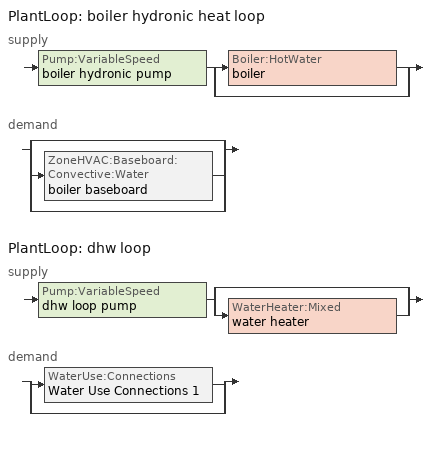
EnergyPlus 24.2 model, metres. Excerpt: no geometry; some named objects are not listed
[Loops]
PlantLoop 'boiler hydronic heat loop'
 supply: Pump:VariableSpeed 'boiler hydronic pump' > split
  | Boiler:HotWater 'boiler'
  | bypass
 demand: split
  | bypass
  | ZoneHVAC:Baseboard:Convective:Water 'boiler baseboard'
  | bypass
PlantLoop 'dhw loop'
 supply: Pump:VariableSpeed 'dhw loop pump' > split
  | bypass
  | WaterHeater:Mixed 'water heater'
 demand: split
  | WaterUse:Connections 'Water Use Connections 1'
  | bypass
[ZoneControl:Thermostat]
conditioned space Thermostat: Zone or ZoneList=conditioned space; Control Type Schedule=conditioned space Thermostat Schedule; Control 1=conditioned space temperature setpoint; Temperature Difference Between Cutout And Setpoint {deltaC}=0
[ThermostatSetpoint:DualSetpoint]
conditioned space temperature setpoint: Heating Setpoint Temperature Schedule=heating setpoint; Cooling Setpoint Temperature Schedule=cooling setpoint
[ZoneHVAC:Baseboard:Convective:Water]
boiler baseboard: Availability Schedule=Always On Discrete; Heating Design Capacity Method=HeatingDesignCapacity; Heating Design Capacity {W}=9982.29; Heating Design Capacity Per Floor Area {W/m2}=0; Fraction of Autosized Heating Design Capacity=0.8; U-Factor Times Area Value {W/K}=718.725; Maximum Water Flow Rate {m3/s}=0.000430017; Convergence Tolerance=0.001
[AirLoopHVAC:UnitarySystem]
unit heater unitary system: Control Type=Load; Controlling Zone or Thermostat Location=conditioned space; Dehumidification Control Type=None; Availability Schedule=Always On Discrete; Supply Fan=unit heater supply fan; Fan Placement=BlowThrough; Supply Air Fan Operating Mode Schedule=unit heater auto fan schedule; Heating Coil=unit heater htg coil; DX Heating Coil Sizing Ratio=1; Use DOAS DX Cooling Coil=No; Minimum Supply Air Temperature {C}=2; Latent Load Control=SensibleOnlyLoadControl; Cooling Supply Air Flow Rate Method=None; Heating Supply Air Flow Rate Method=SupplyAirFlowRate; Heating Supply Air Flow Rate {m3/s}=0.00141584; No Load Supply Air Flow Rate Method=SupplyAirFlowRate; No Load Supply Air Flow Rate {m3/s}=0; No Load Supply Air Flow Rate Control Set To Low Speed=Yes; Maximum Supply Air Temperature {C}=48.8889; Maximum Outdoor Dry-Bulb Temperature for Supplemental Heater Operation {C}=21; Ancillary On-Cycle Electric Power {W}=0; Ancillary Off-Cycle Electric Power {W}=0
[Fan:SystemModel]
unit heater supply fan: Availability Schedule=Always On Discrete; Design Maximum Air Flow Rate {m3/s}=0.00141584; Speed Control Method=Discrete; Electric Power Minimum Flow Rate Fraction=0.2; Design Pressure Rise {Pa}=500; Motor Efficiency=1; Motor In Air Stream Fraction=1; Design Electric Power Consumption {W}=Autosize; Design Power Sizing Method=PowerPerFlow; Electric Power Per Unit Flow Rate {W/(m3/s)}=28251.7; Electric Power Per Unit Flow Rate Per Unit Pressure {W/((m3/s)-Pa)}=1.66667; Fan Total Efficiency=0.7; Motor Loss Radiative Fraction=0; Number of Speeds=1; Speed Flow Fraction 1=1; Speed Electric Power Fraction 1=1
[Coil:Heating:Fuel]
unit heater htg coil: Availability Schedule=Always On Discrete; Fuel Type=OtherFuel1; Burner Efficiency=0.65; Nominal Capacity {W}=0.293071; On Cycle Parasitic Electric Load {W}=0; Off Cycle Parasitic Fuel Load {W}=0
[Zone equipment]
conditioned space: boiler baseboard, unit heater unitary system
[PlantLoop] Fluid Type=Water; Maximum Loop Temperature {C}=100; Minimum Loop Temperature {C}=0; Minimum Loop Flow Rate {m3/s}=0; Load Distribution Scheme=Optimal; Plant Loop Demand Calculation Scheme=SingleSetpoint; Common Pipe Simulation=None
Name | Plant Equipment Operation Scheme | Maximum Loop Flow Rate {m3/s} | Plant Loop Volume {m3}
boiler hydronic heat loop | boiler hydronic heat loop Operation Schemes | Autosize | Autocalculate
dhw loop | dhw loop Operation Schemes | 0.01 | 0.003
[Sizing:Plant] Loop Type=Heating; Sizing Option=NonCoincident; Zone Timesteps in Averaging Window=1; Coincident Sizing Factor Mode=None
Name | Design Loop Exit Temperature {C} | Loop Design Temperature Difference {deltaC}
boiler hydronic heat loop | 82.2222 | 11.1111
dhw loop | 56 | 5.55556
[Pump:VariableSpeed] Motor Efficiency=0.85; Fraction of Motor Inefficiencies to Fluid Stream=0; Coefficient 1 of the Part Load Performance Curve=0; Coefficient 2 of the Part Load Performance Curve=1; Coefficient 3 of the Part Load Performance Curve=0; Coefficient 4 of the Part Load Performance Curve=0; Design Minimum Flow Rate {m3/s}=0; Pump Control Type=Intermittent; Skin Loss Radiative Fraction=0.5; Design Power Sizing Method=PowerPerFlowPerPressure; Design Electric Power per Unit Flow Rate {W/(m3/s)}=348701.1; Design Shaft Power per Unit Flow Rate per Unit Head {W/((m3/s)-Pa)}=1.28205; Design Minimum Flow Rate Fraction=0
Name | Design Maximum Flow Rate {m3/s} | Design Pump Head {Pa} | Design Power Consumption {W}
boiler hydronic pump | 3.75e-05 | 20000 | 1
dhw loop pump | 0.01 | 1 | 0
[Boiler:HotWater]
boiler: Fuel Type=Electricity; Nominal Capacity {W}=9982.29; Nominal Thermal Efficiency=1; Efficiency Curve Temperature Evaluation Variable=LeavingBoiler; Normalized Boiler Efficiency Curve=NonCondensingBoilerEff; Design Water Flow Rate {m3/s}=Autosize; Minimum Part Load Ratio=0; Maximum Part Load Ratio=1; Optimum Part Load Ratio=1; Water Outlet Upper Temperature Limit {C}=99.9; Boiler Flow Mode=LeavingSetpointModulated; On Cycle Parasitic Electric Load {W}=0; Sizing Factor=1; Off Cycle Parasitic Fuel Load {W}=0
[SetpointManager:Scheduled] Control Variable=Temperature
Name | Schedule
boiler hydronic heat loop setpoint manager | boiler hydronic heat supply setpoint
Setpoint Manager Scheduled 1 | dhw temp
[PlantEquipmentOperationSchemes] Control Scheme Object Type 1=PlantEquipmentOperation:HeatingLoad; Control Scheme Schedule Name 1=Always On Discrete
Name | Control Scheme Name 1
boiler hydronic heat loop Operation Schemes | boiler hydronic heat loop Heating Operation Scheme
dhw loop Operation Schemes | dhw loop Heating Operation Scheme
[PlantEquipmentOperation:HeatingLoad] Load Range Lower Limit 1 {W}=0; Load Range Upper Limit 1 {W}=1000000000
Name | Range Equipment List Name 1
boiler hydronic heat loop Heating Operation Scheme | boiler hydronic heat loop Heating Equipment List
dhw loop Heating Operation Scheme | dhw loop Heating Equipment List
[PlantEquipmentList]
boiler hydronic heat loop Heating Equipment List: Boiler:HotWater, boiler
dhw loop Heating Equipment List: WaterHeater:Mixed, water heater
[WaterHeater:Mixed]
water heater: Tank Volume {m3}=0.286518; Setpoint Temperature Schedule=water heater setpoint; Deadband Temperature Difference {deltaC}=2; Maximum Temperature Limit {C}=99; Heater Control Type=Cycle; Heater Maximum Capacity {W}=5500.06; Heater Minimum Capacity {W}=0; Heater Ignition Minimum Flow Rate {m3/s}=0; Heater Ignition Delay {s}=0; Heater Fuel Type=Electricity; Heater Thermal Efficiency=1; Off Cycle Parasitic Fuel Consumption Rate {W}=0; Off Cycle Parasitic Fuel Type=Electricity; Off Cycle Parasitic Heat Fraction to Tank=0; On Cycle Parasitic Fuel Consumption Rate {W}=0; On Cycle Parasitic Fuel Type=Electricity; On Cycle Parasitic Heat Fraction to Tank=0; Ambient Temperature Indicator=Zone; Ambient Temperature Zone=conditioned space; Off Cycle Loss Coefficient to Ambient Temperature {W/K}=1.16351; Off Cycle Loss Fraction to Zone=1; On Cycle Loss Coefficient to Ambient Temperature {W/K}=1.16351; On Cycle Loss Fraction to Zone=1; Use Side Effectiveness=1; Source Side Effectiveness=1; Use Side Design Flow Rate {m3/s}=Autosize; Source Side Design Flow Rate {m3/s}=Autosize; Indirect Water Heating Recovery Time {hr}=1.5; Source Side Flow Control Mode=IndirectHeatPrimarySetpoint
[WaterHeater:Sizing]
water heater: Design Mode=PeakDraw; Time Storage Can Meet Peak Draw {hr}=0.538503; Time for Tank Recovery {hr}=0; Nominal Tank Volume for Autosizing Plant Connections {m3}=1
[WaterUse:Connections]
Water Use Connections 1: Drain Water Heat Exchanger Type=None; Drain Water Heat Exchanger Destination=Plant; Water Use Equipment Name 1=dhw fixtures; Water Use Equipment Name 2=dhw distribution waste; Water Use Equipment Name 3=clothes washer; Water Use Equipment Name 4=dishwasher
[WaterUse:Equipment]
Name | Peak Flow Rate {m3/s} | Flow Rate Fraction Schedule | Target Temperature Schedule
dhw fixtures | 4.50969e-06 | dhw fixtures schedule | mixed water temperature schedule
dhw distribution waste | 1.36715e-06 | dhw fixtures schedule | mixed water temperature schedule
clothes washer | 9.69919e-07 | clothes washer schedule
dishwasher | 2.90872e-07 | dishwasher schedule
[EnergyManagementSystem:GlobalVariable]
infil_program_Qfan
infil_program_Qinf
natural_vent_program_Qnv
natural_vent_program_Qwhf
[EnergyManagementSystem:InternalVariable]
boiler_hydronic_pump_rated_mfr: Internal Data Index Key=boiler hydronic pump; Internal Data Type=Pump Maximum Mass Flow Rate
[EnergyManagementSystem:Sensor]
Name | Output:Variable or Output:Meter Index Key | Output:Variable or Output:Meter
airflow_gain | infil flow | Infiltration Sensible Heat Gain Energy
airflow_gain_1 | natural vent flow | Infiltration Sensible Heat Gain Energy
airflow_gain_2 | whole house fan flow | Infiltration Sensible Heat Gain Energy
airflow_loss | infil flow | Infiltration Sensible Heat Loss Energy
airflow_loss_1 | natural vent flow | Infiltration Sensible Heat Loss Energy
airflow_loss_2 | whole house fan flow | Infiltration Sensible Heat Loss Energy
boiler_baseboard_s | boiler baseboard | Baseboard Total Heating Energy
boiler_hydronic_pump_mfr_s | boiler hydronic pump | Pump Mass Flow Rate
boiler_hydronic_pump_s | boiler hydronic pump | Pump Electricity Energy
boiler_plr_s | boiler | Boiler Part Load Ratio
clg_load_cond |  | Cooling:EnergyTransfer:Zone:CONDITIONED SPACE
clg_sp_s; clg_sp_s_1 | cooling setpoint | Schedule Value
clothes_dryer_exhaust_0_sch_s | clothes dryer exhaust 0 schedule | Schedule Value
conditioned_space_clg_unmet_s | conditioned space | Zone Cooling Setpoint Not Met Time
conditioned_space_htg_unmet_s | conditioned space | Zone Heating Setpoint Not Met Time
cool_season | cooling season schedule | Schedule Value
dhw_loss | water heater | Water Heater Heat Loss Energy
dhw_rtf | water heater | Water Heater Runtime Fraction
fridge_tin_s; tin_s; tin_s_1 | conditioned space | Zone Mean Air Temperature
htg_load_cond |  | Heating:EnergyTransfer:Zone:CONDITIONED SPACE
htg_sp_s; htg_sp_s_1 | heating setpoint | Schedule Value
ig_ee_conv | clothes dryer | Electric Equipment Convective Heating Energy
ig_ee_conv_1 | clothes washer | Electric Equipment Convective Heating Energy
ig_ee_conv_2 | cooking range | Electric Equipment Convective Heating Energy
ig_ee_conv_3 | dishwasher | Electric Equipment Convective Heating Energy
ig_ee_conv_4 | fridge | Electric Equipment Convective Heating Energy
ig_ee_conv_5 | misc plug loads | Electric Equipment Convective Heating Energy
ig_ee_conv_6 | whole house fan | Electric Equipment Convective Heating Energy
ig_ee_rad | clothes dryer | Electric Equipment Radiant Heating Energy
ig_ee_rad_1 | clothes washer | Electric Equipment Radiant Heating Energy
ig_ee_rad_2 | cooking range | Electric Equipment Radiant Heating Energy
ig_ee_rad_3 | dishwasher | Electric Equipment Radiant Heating Energy
ig_ee_rad_4 | fridge | Electric Equipment Radiant Heating Energy
ig_ee_rad_5 | misc plug loads | Electric Equipment Radiant Heating Energy
ig_ee_rad_6 | whole house fan | Electric Equipment Radiant Heating Energy
ig_lgt_conv | interior lighting | Lights Convective Heating Energy
ig_lgt_rad | interior lighting | Lights Radiant Heating Energy
ig_lgt_vis | interior lighting | Lights Visible Radiation Heating Energy
ig_oe_conv | clothes dryer 1 | Other Equipment Convective Heating Energy
ig_oe_conv_1 | cooking range 1 | Other Equipment Convective Heating Energy
ig_oe_conv_2 | general water use latent | Other Equipment Convective Heating Energy
ig_oe_conv_3 | general water use sensible | Other Equipment Convective Heating Energy
ig_oe_conv_4 | water heater energy adjustment1 | Other Equipment Convective Heating Energy
ig_oe_rad | clothes dryer 1 | Other Equipment Radiant Heating Energy
ig_oe_rad_1 | cooking range 1 | Other Equipment Radiant Heating Energy
ig_oe_rad_2 | general water use latent | Other Equipment Radiant Heating Energy
ig_oe_rad_3 | general water use sensible | Other Equipment Radiant Heating Energy
ig_oe_rad_4 | water heater energy adjustment1 | Other Equipment Radiant Heating Energy
ig_ppl_conv | occupants | People Convective Heating Energy
ig_ppl_rad | occupants | People Radiant Heating Energy
im_conv | furniture mass conditioned space 1 | Surface Inside Face Convection Heat Gain Energy
im_conv_1 | partition wall mass | Surface Inside Face Convection Heat Gain Energy
im_ig | furniture mass conditioned space 1 | Surface Inside Face Internal Gains Radiation Heat Gain Energy
im_ig_1 | partition wall mass | Surface Inside Face Internal Gains Radiation Heat Gain Energy
im_lgt | furniture mass conditioned space 1 | Surface Inside Face Lights Radiation Heat Gain Energy
im_lgt_1 | partition wall mass | Surface Inside Face Lights Radiation Heat Gain Energy
im_sol | furniture mass conditioned space 1 | Surface Inside Face Solar Radiation Heat Gain Energy
im_sol_1 | partition wall mass | Surface Inside Face Solar Radiation Heat Gain Energy
im_surf | furniture mass conditioned space 1 | Surface Inside Face Net Surface Thermal Radiation Heat Gain Energy
im_surf_1 | partition wall mass | Surface Inside Face Net Surface Thermal Radiation Heat Gain Energy
mech_vent_bath_fan_0_sch_s | mech vent bath fan 0 schedule | Schedule Value
mech_vent_bath_fan_1_sch_s | mech vent bath fan 1 schedule | Schedule Value
mech_vent_range_fan_0_sch_s | mech vent range fan 0 schedule | Schedule Value
mv_conv | mech vent bath fan 0 | Electric Equipment Convective Heating Energy
mv_conv_1 | mech vent bath fan 1 | Electric Equipment Convective Heating Energy
mv_conv_2 | mech vent house fan | Electric Equipment Convective Heating Energy
mv_conv_3 | mech vent house fan cfis | Electric Equipment Convective Heating Energy
mv_conv_4 | mech vent range fan 0 | Electric Equipment Convective Heating Energy
mv_conv_5 | mech vent house fan latent load | Other Equipment Convective Heating Energy
mv_conv_6 | mech vent house fan sensible load | Other Equipment Convective Heating Energy
mv_rad | mech vent bath fan 0 | Electric Equipment Radiant Heating Energy
mv_rad_1 | mech vent bath fan 1 | Electric Equipment Radiant Heating Energy
mv_rad_2 | mech vent house fan | Electric Equipment Radiant Heating Energy
mv_rad_3 | mech vent house fan cfis | Electric Equipment Radiant Heating Energy
mv_rad_4 | mech vent range fan 0 | Electric Equipment Radiant Heating Energy
mv_rad_5 | mech vent house fan latent load | Other Equipment Radiant Heating Energy
mv_rad_6 | mech vent house fan sensible load | Other Equipment Radiant Heating Energy
natural_vent_s | natural vent schedule | Schedule Value
out_pb_s |  | Site Outdoor Air Barometric Pressure
out_wt_s |  | Site Outdoor Air Humidity Ratio
site_vw_s |  | Site Wind Speed
ss_back_out | Window1 | Surface Window Shortwave from Zone Back Out Window Heat Transfer Rate
ss_back_out_1 | Window10 | Surface Window Shortwave from Zone Back Out Window Heat Transfer Rate
ss_back_out_10 | Window19 | Surface Window Shortwave from Zone Back Out Window Heat Transfer Rate
ss_back_out_11 | Window2 | Surface Window Shortwave from Zone Back Out Window Heat Transfer Rate
ss_back_out_12 | Window21 | Surface Window Shortwave from Zone Back Out Window Heat Transfer Rate
ss_back_out_13 | Window23 | Surface Window Shortwave from Zone Back Out Window Heat Transfer Rate
ss_back_out_14 | Window24 | Surface Window Shortwave from Zone Back Out Window Heat Transfer Rate
ss_back_out_15 | Window25 | Surface Window Shortwave from Zone Back Out Window Heat Transfer Rate
ss_back_out_16 | Window26 | Surface Window Shortwave from Zone Back Out Window Heat Transfer Rate
ss_back_out_17 | Window27 | Surface Window Shortwave from Zone Back Out Window Heat Transfer Rate
ss_back_out_18 | Window28 | Surface Window Shortwave from Zone Back Out Window Heat Transfer Rate
ss_back_out_19 | Window3 | Surface Window Shortwave from Zone Back Out Window Heat Transfer Rate
ss_back_out_2 | Window11 | Surface Window Shortwave from Zone Back Out Window Heat Transfer Rate
ss_back_out_20 | Window31 | Surface Window Shortwave from Zone Back Out Window Heat Transfer Rate
ss_back_out_21 | Window32 | Surface Window Shortwave from Zone Back Out Window Heat Transfer Rate
ss_back_out_22 | Window33 | Surface Window Shortwave from Zone Back Out Window Heat Transfer Rate
ss_back_out_23 | Window34 | Surface Window Shortwave from Zone Back Out Window Heat Transfer Rate
ss_back_out_24 | Window35 | Surface Window Shortwave from Zone Back Out Window Heat Transfer Rate
ss_back_out_25 | Window36 | Surface Window Shortwave from Zone Back Out Window Heat Transfer Rate
ss_back_out_26 | Window37 | Surface Window Shortwave from Zone Back Out Window Heat Transfer Rate
ss_back_out_27 | Window38 | Surface Window Shortwave from Zone Back Out Window Heat Transfer Rate
ss_back_out_28 | Window39 | Surface Window Shortwave from Zone Back Out Window Heat Transfer Rate
ss_back_out_29 | Window4 | Surface Window Shortwave from Zone Back Out Window Heat Transfer Rate
ss_back_out_3 | Window12 | Surface Window Shortwave from Zone Back Out Window Heat Transfer Rate
ss_back_out_30 | Window40 | Surface Window Shortwave from Zone Back Out Window Heat Transfer Rate
ss_back_out_31 | Window41 | Surface Window Shortwave from Zone Back Out Window Heat Transfer Rate
ss_back_out_32 | Window42 | Surface Window Shortwave from Zone Back Out Window Heat Transfer Rate
ss_back_out_33 | Window44 | Surface Window Shortwave from Zone Back Out Window Heat Transfer Rate
ss_back_out_34 | Window45 | Surface Window Shortwave from Zone Back Out Window Heat Transfer Rate
ss_back_out_35 | Window6 | Surface Window Shortwave from Zone Back Out Window Heat Transfer Rate
ss_back_out_36 | Window7 | Surface Window Shortwave from Zone Back Out Window Heat Transfer Rate
ss_back_out_37 | Window9 | Surface Window Shortwave from Zone Back Out Window Heat Transfer Rate
ss_back_out_4 | Window13 | Surface Window Shortwave from Zone Back Out Window Heat Transfer Rate
ss_back_out_5 | Window14 | Surface Window Shortwave from Zone Back Out Window Heat Transfer Rate
ss_back_out_6 | Window15 | Surface Window Shortwave from Zone Back Out Window Heat Transfer Rate
ss_back_out_7 | Window16 | Surface Window Shortwave from Zone Back Out Window Heat Transfer Rate
ss_back_out_8 | Window17 | Surface Window Shortwave from Zone Back Out Window Heat Transfer Rate
ss_back_out_9 | Window18 | Surface Window Shortwave from Zone Back Out Window Heat Transfer Rate
ss_conv | Door1 | Surface Inside Face Convection Heat Gain Energy
ss_conv_1 | Door2 | Surface Inside Face Convection Heat Gain Energy
ss_conv_10 | Window16 | Surface Inside Face Convection Heat Gain Energy
ss_conv_11 | Window17 | Surface Inside Face Convection Heat Gain Energy
ss_conv_12 | Window18 | Surface Inside Face Convection Heat Gain Energy
ss_conv_13 | Window19 | Surface Inside Face Convection Heat Gain Energy
ss_conv_14 | Window2 | Surface Inside Face Convection Heat Gain Energy
ss_conv_15 | Window21 | Surface Inside Face Convection Heat Gain Energy
ss_conv_16 | Window23 | Surface Inside Face Convection Heat Gain Energy
ss_conv_17 | Window24 | Surface Inside Face Convection Heat Gain Energy
ss_conv_18 | Window25 | Surface Inside Face Convection Heat Gain Energy
ss_conv_19 | Window26 | Surface Inside Face Convection Heat Gain Energy
ss_conv_2 | Door5 | Surface Inside Face Convection Heat Gain Energy
ss_conv_20 | Window27 | Surface Inside Face Convection Heat Gain Energy
ss_conv_21 | Window28 | Surface Inside Face Convection Heat Gain Energy
ss_conv_22 | Window3 | Surface Inside Face Convection Heat Gain Energy
ss_conv_23 | Window31 | Surface Inside Face Convection Heat Gain Energy
ss_conv_24 | Window32 | Surface Inside Face Convection Heat Gain Energy
ss_conv_25 | Window33 | Surface Inside Face Convection Heat Gain Energy
ss_conv_26 | Window34 | Surface Inside Face Convection Heat Gain Energy
ss_conv_27 | Window35 | Surface Inside Face Convection Heat Gain Energy
ss_conv_28 | Window36 | Surface Inside Face Convection Heat Gain Energy
ss_conv_29 | Window37 | Surface Inside Face Convection Heat Gain Energy
ss_conv_3 | Window1 | Surface Inside Face Convection Heat Gain Energy
ss_conv_30 | Window38 | Surface Inside Face Convection Heat Gain Energy
ss_conv_31 | Window39 | Surface Inside Face Convection Heat Gain Energy
ss_conv_32 | Window4 | Surface Inside Face Convection Heat Gain Energy
ss_conv_33 | Window40 | Surface Inside Face Convection Heat Gain Energy
ss_conv_34 | Window41 | Surface Inside Face Convection Heat Gain Energy
ss_conv_35 | Window42 | Surface Inside Face Convection Heat Gain Energy
ss_conv_36 | Window44 | Surface Inside Face Convection Heat Gain Energy
ss_conv_37 | Window45 | Surface Inside Face Convection Heat Gain Energy
ss_conv_38 | Window6 | Surface Inside Face Convection Heat Gain Energy
ss_conv_39 | Window7 | Surface Inside Face Convection Heat Gain Energy
ss_conv_4 | Window10 | Surface Inside Face Convection Heat Gain Energy
ss_conv_40 | Window9 | Surface Inside Face Convection Heat Gain Energy
ss_conv_5 | Window11 | Surface Inside Face Convection Heat Gain Energy
ss_conv_6 | Window12 | Surface Inside Face Convection Heat Gain Energy
ss_conv_7 | Window13 | Surface Inside Face Convection Heat Gain Energy
ss_conv_8 | Window14 | Surface Inside Face Convection Heat Gain Energy
ss_conv_9 | Window15 | Surface Inside Face Convection Heat Gain Energy
ss_ig | Door1 | Surface Inside Face Internal Gains Radiation Heat Gain Energy
ss_ig_1 | Door2 | Surface Inside Face Internal Gains Radiation Heat Gain Energy
ss_ig_10 | Window16 | Surface Inside Face Internal Gains Radiation Heat Gain Energy
ss_ig_11 | Window17 | Surface Inside Face Internal Gains Radiation Heat Gain Energy
ss_ig_12 | Window18 | Surface Inside Face Internal Gains Radiation Heat Gain Energy
ss_ig_13 | Window19 | Surface Inside Face Internal Gains Radiation Heat Gain Energy
ss_ig_14 | Window2 | Surface Inside Face Internal Gains Radiation Heat Gain Energy
ss_ig_15 | Window21 | Surface Inside Face Internal Gains Radiation Heat Gain Energy
ss_ig_16 | Window23 | Surface Inside Face Internal Gains Radiation Heat Gain Energy
ss_ig_17 | Window24 | Surface Inside Face Internal Gains Radiation Heat Gain Energy
ss_ig_18 | Window25 | Surface Inside Face Internal Gains Radiation Heat Gain Energy
ss_ig_19 | Window26 | Surface Inside Face Internal Gains Radiation Heat Gain Energy
ss_ig_2 | Door5 | Surface Inside Face Internal Gains Radiation Heat Gain Energy
ss_ig_20 | Window27 | Surface Inside Face Internal Gains Radiation Heat Gain Energy
ss_ig_21 | Window28 | Surface Inside Face Internal Gains Radiation Heat Gain Energy
ss_ig_22 | Window3 | Surface Inside Face Internal Gains Radiation Heat Gain Energy
ss_ig_23 | Window31 | Surface Inside Face Internal Gains Radiation Heat Gain Energy
ss_ig_24 | Window32 | Surface Inside Face Internal Gains Radiation Heat Gain Energy
ss_ig_25 | Window33 | Surface Inside Face Internal Gains Radiation Heat Gain Energy
ss_ig_26 | Window34 | Surface Inside Face Internal Gains Radiation Heat Gain Energy
ss_ig_27 | Window35 | Surface Inside Face Internal Gains Radiation Heat Gain Energy
ss_ig_28 | Window36 | Surface Inside Face Internal Gains Radiation Heat Gain Energy
ss_ig_29 | Window37 | Surface Inside Face Internal Gains Radiation Heat Gain Energy
ss_ig_3 | Window1 | Surface Inside Face Internal Gains Radiation Heat Gain Energy
ss_ig_30 | Window38 | Surface Inside Face Internal Gains Radiation Heat Gain Energy
ss_ig_31 | Window39 | Surface Inside Face Internal Gains Radiation Heat Gain Energy
ss_ig_32 | Window4 | Surface Inside Face Internal Gains Radiation Heat Gain Energy
ss_ig_33 | Window40 | Surface Inside Face Internal Gains Radiation Heat Gain Energy
ss_ig_34 | Window41 | Surface Inside Face Internal Gains Radiation Heat Gain Energy
ss_ig_35 | Window42 | Surface Inside Face Internal Gains Radiation Heat Gain Energy
ss_ig_36 | Window44 | Surface Inside Face Internal Gains Radiation Heat Gain Energy
ss_ig_37 | Window45 | Surface Inside Face Internal Gains Radiation Heat Gain Energy
ss_ig_38 | Window6 | Surface Inside Face Internal Gains Radiation Heat Gain Energy
ss_ig_39 | Window7 | Surface Inside Face Internal Gains Radiation Heat Gain Energy
ss_ig_4 | Window10 | Surface Inside Face Internal Gains Radiation Heat Gain Energy
ss_ig_40 | Window9 | Surface Inside Face Internal Gains Radiation Heat Gain Energy
ss_ig_5 | Window11 | Surface Inside Face Internal Gains Radiation Heat Gain Energy
ss_ig_6 | Window12 | Surface Inside Face Internal Gains Radiation Heat Gain Energy
ss_ig_7 | Window13 | Surface Inside Face Internal Gains Radiation Heat Gain Energy
ss_ig_8 | Window14 | Surface Inside Face Internal Gains Radiation Heat Gain Energy
ss_ig_9 | Window15 | Surface Inside Face Internal Gains Radiation Heat Gain Energy
ss_lgt | Door1 | Surface Inside Face Lights Radiation Heat Gain Energy
ss_lgt_1 | Door2 | Surface Inside Face Lights Radiation Heat Gain Energy
ss_lgt_2 | Door5 | Surface Inside Face Lights Radiation Heat Gain Energy
ss_sol | Door1 | Surface Inside Face Solar Radiation Heat Gain Energy
ss_sol_1 | Door2 | Surface Inside Face Solar Radiation Heat Gain Energy
ss_sol_2 | Door5 | Surface Inside Face Solar Radiation Heat Gain Energy
ss_surf | Door1 | Surface Inside Face Net Surface Thermal Radiation Heat Gain Energy
ss_surf_1 | Door2 | Surface Inside Face Net Surface Thermal Radiation Heat Gain Energy
ss_surf_10 | Window16 | Surface Inside Face Net Surface Thermal Radiation Heat Gain Energy
ss_surf_11 | Window17 | Surface Inside Face Net Surface Thermal Radiation Heat Gain Energy
ss_surf_12 | Window18 | Surface Inside Face Net Surface Thermal Radiation Heat Gain Energy
ss_surf_13 | Window19 | Surface Inside Face Net Surface Thermal Radiation Heat Gain Energy
ss_surf_14 | Window2 | Surface Inside Face Net Surface Thermal Radiation Heat Gain Energy
ss_surf_15 | Window21 | Surface Inside Face Net Surface Thermal Radiation Heat Gain Energy
ss_surf_16 | Window23 | Surface Inside Face Net Surface Thermal Radiation Heat Gain Energy
ss_surf_17 | Window24 | Surface Inside Face Net Surface Thermal Radiation Heat Gain Energy
ss_surf_18 | Window25 | Surface Inside Face Net Surface Thermal Radiation Heat Gain Energy
ss_surf_19 | Window26 | Surface Inside Face Net Surface Thermal Radiation Heat Gain Energy
ss_surf_2 | Door5 | Surface Inside Face Net Surface Thermal Radiation Heat Gain Energy
ss_surf_20 | Window27 | Surface Inside Face Net Surface Thermal Radiation Heat Gain Energy
ss_surf_21 | Window28 | Surface Inside Face Net Surface Thermal Radiation Heat Gain Energy
ss_surf_22 | Window3 | Surface Inside Face Net Surface Thermal Radiation Heat Gain Energy
ss_surf_23 | Window31 | Surface Inside Face Net Surface Thermal Radiation Heat Gain Energy
ss_surf_24 | Window32 | Surface Inside Face Net Surface Thermal Radiation Heat Gain Energy
ss_surf_25 | Window33 | Surface Inside Face Net Surface Thermal Radiation Heat Gain Energy
ss_surf_26 | Window34 | Surface Inside Face Net Surface Thermal Radiation Heat Gain Energy
ss_surf_27 | Window35 | Surface Inside Face Net Surface Thermal Radiation Heat Gain Energy
ss_surf_28 | Window36 | Surface Inside Face Net Surface Thermal Radiation Heat Gain Energy
ss_surf_29 | Window37 | Surface Inside Face Net Surface Thermal Radiation Heat Gain Energy
ss_surf_3 | Window1 | Surface Inside Face Net Surface Thermal Radiation Heat Gain Energy
ss_surf_30 | Window38 | Surface Inside Face Net Surface Thermal Radiation Heat Gain Energy
ss_surf_31 | Window39 | Surface Inside Face Net Surface Thermal Radiation Heat Gain Energy
ss_surf_32 | Window4 | Surface Inside Face Net Surface Thermal Radiation Heat Gain Energy
ss_surf_33 | Window40 | Surface Inside Face Net Surface Thermal Radiation Heat Gain Energy
ss_surf_34 | Window41 | Surface Inside Face Net Surface Thermal Radiation Heat Gain Energy
ss_surf_35 | Window42 | Surface Inside Face Net Surface Thermal Radiation Heat Gain Energy
ss_surf_36 | Window44 | Surface Inside Face Net Surface Thermal Radiation Heat Gain Energy
ss_surf_37 | Window45 | Surface Inside Face Net Surface Thermal Radiation Heat Gain Energy
ss_surf_38 | Window6 | Surface Inside Face Net Surface Thermal Radiation Heat Gain Energy
ss_surf_39 | Window7 | Surface Inside Face Net Surface Thermal Radiation Heat Gain Energy
ss_surf_4 | Window10 | Surface Inside Face Net Surface Thermal Radiation Heat Gain Energy
ss_surf_40 | Window9 | Surface Inside Face Net Surface Thermal Radiation Heat Gain Energy
ss_surf_5 | Window11 | Surface Inside Face Net Surface Thermal Radiation Heat Gain Energy
ss_surf_6 | Window12 | Surface Inside Face Net Surface Thermal Radiation Heat Gain Energy
ss_surf_7 | Window13 | Surface Inside Face Net Surface Thermal Radiation Heat Gain Energy
ss_surf_8 | Window14 | Surface Inside Face Net Surface Thermal Radiation Heat Gain Energy
ss_surf_9 | Window15 | Surface Inside Face Net Surface Thermal Radiation Heat Gain Energy
ss_trans_in | Window1 | Surface Window Transmitted Solar Radiation Rate
ss_trans_in_1 | Window10 | Surface Window Transmitted Solar Radiation Rate
ss_trans_in_10 | Window19 | Surface Window Transmitted Solar Radiation Rate
ss_trans_in_11 | Window2 | Surface Window Transmitted Solar Radiation Rate
ss_trans_in_12 | Window21 | Surface Window Transmitted Solar Radiation Rate
ss_trans_in_13 | Window23 | Surface Window Transmitted Solar Radiation Rate
ss_trans_in_14 | Window24 | Surface Window Transmitted Solar Radiation Rate
ss_trans_in_15 | Window25 | Surface Window Transmitted Solar Radiation Rate
ss_trans_in_16 | Window26 | Surface Window Transmitted Solar Radiation Rate
ss_trans_in_17 | Window27 | Surface Window Transmitted Solar Radiation Rate
ss_trans_in_18 | Window28 | Surface Window Transmitted Solar Radiation Rate
ss_trans_in_19 | Window3 | Surface Window Transmitted Solar Radiation Rate
ss_trans_in_2 | Window11 | Surface Window Transmitted Solar Radiation Rate
ss_trans_in_20 | Window31 | Surface Window Transmitted Solar Radiation Rate
ss_trans_in_21 | Window32 | Surface Window Transmitted Solar Radiation Rate
ss_trans_in_22 | Window33 | Surface Window Transmitted Solar Radiation Rate
ss_trans_in_23 | Window34 | Surface Window Transmitted Solar Radiation Rate
ss_trans_in_24 | Window35 | Surface Window Transmitted Solar Radiation Rate
ss_trans_in_25 | Window36 | Surface Window Transmitted Solar Radiation Rate
ss_trans_in_26 | Window37 | Surface Window Transmitted Solar Radiation Rate
ss_trans_in_27 | Window38 | Surface Window Transmitted Solar Radiation Rate
ss_trans_in_28 | Window39 | Surface Window Transmitted Solar Radiation Rate
ss_trans_in_29 | Window4 | Surface Window Transmitted Solar Radiation Rate
ss_trans_in_3 | Window12 | Surface Window Transmitted Solar Radiation Rate
ss_trans_in_30 | Window40 | Surface Window Transmitted Solar Radiation Rate
ss_trans_in_31 | Window41 | Surface Window Transmitted Solar Radiation Rate
ss_trans_in_32 | Window42 | Surface Window Transmitted Solar Radiation Rate
ss_trans_in_33 | Window44 | Surface Window Transmitted Solar Radiation Rate
ss_trans_in_34 | Window45 | Surface Window Transmitted Solar Radiation Rate
ss_trans_in_35 | Window6 | Surface Window Transmitted Solar Radiation Rate
ss_trans_in_36 | Window7 | Surface Window Transmitted Solar Radiation Rate
ss_trans_in_37 | Window9 | Surface Window Transmitted Solar Radiation Rate
ss_trans_in_4 | Window13 | Surface Window Transmitted Solar Radiation Rate
ss_trans_in_5 | Window14 | Surface Window Transmitted Solar Radiation Rate
ss_trans_in_6 | Window15 | Surface Window Transmitted Solar Radiation Rate
ss_trans_in_7 | Window16 | Surface Window Transmitted Solar Radiation Rate
ss_trans_in_8 | Window17 | Surface Window Transmitted Solar Radiation Rate
ss_trans_in_9 | Window18 | Surface Window Transmitted Solar Radiation Rate
ss_trans_out | Window1 | Surface Inside Face Initial Transmitted Diffuse Transmitted Out Window Solar Radiation Rate
ss_trans_out_1 | Window10 | Surface Inside Face Initial Transmitted Diffuse Transmitted Out Window Solar Radiation Rate
ss_trans_out_10 | Window19 | Surface Inside Face Initial Transmitted Diffuse Transmitted Out Window Solar Radiation Rate
ss_trans_out_11 | Window2 | Surface Inside Face Initial Transmitted Diffuse Transmitted Out Window Solar Radiation Rate
ss_trans_out_12 | Window21 | Surface Inside Face Initial Transmitted Diffuse Transmitted Out Window Solar Radiation Rate
ss_trans_out_13 | Window23 | Surface Inside Face Initial Transmitted Diffuse Transmitted Out Window Solar Radiation Rate
ss_trans_out_14 | Window24 | Surface Inside Face Initial Transmitted Diffuse Transmitted Out Window Solar Radiation Rate
ss_trans_out_15 | Window25 | Surface Inside Face Initial Transmitted Diffuse Transmitted Out Window Solar Radiation Rate
ss_trans_out_16 | Window26 | Surface Inside Face Initial Transmitted Diffuse Transmitted Out Window Solar Radiation Rate
ss_trans_out_17 | Window27 | Surface Inside Face Initial Transmitted Diffuse Transmitted Out Window Solar Radiation Rate
ss_trans_out_18 | Window28 | Surface Inside Face Initial Transmitted Diffuse Transmitted Out Window Solar Radiation Rate
ss_trans_out_19 | Window3 | Surface Inside Face Initial Transmitted Diffuse Transmitted Out Window Solar Radiation Rate
ss_trans_out_2 | Window11 | Surface Inside Face Initial Transmitted Diffuse Transmitted Out Window Solar Radiation Rate
ss_trans_out_20 | Window31 | Surface Inside Face Initial Transmitted Diffuse Transmitted Out Window Solar Radiation Rate
ss_trans_out_21 | Window32 | Surface Inside Face Initial Transmitted Diffuse Transmitted Out Window Solar Radiation Rate
ss_trans_out_22 | Window33 | Surface Inside Face Initial Transmitted Diffuse Transmitted Out Window Solar Radiation Rate
ss_trans_out_23 | Window34 | Surface Inside Face Initial Transmitted Diffuse Transmitted Out Window Solar Radiation Rate
ss_trans_out_24 | Window35 | Surface Inside Face Initial Transmitted Diffuse Transmitted Out Window Solar Radiation Rate
ss_trans_out_25 | Window36 | Surface Inside Face Initial Transmitted Diffuse Transmitted Out Window Solar Radiation Rate
ss_trans_out_26 | Window37 | Surface Inside Face Initial Transmitted Diffuse Transmitted Out Window Solar Radiation Rate
ss_trans_out_27 | Window38 | Surface Inside Face Initial Transmitted Diffuse Transmitted Out Window Solar Radiation Rate
ss_trans_out_28 | Window39 | Surface Inside Face Initial Transmitted Diffuse Transmitted Out Window Solar Radiation Rate
ss_trans_out_29 | Window4 | Surface Inside Face Initial Transmitted Diffuse Transmitted Out Window Solar Radiation Rate
ss_trans_out_3 | Window12 | Surface Inside Face Initial Transmitted Diffuse Transmitted Out Window Solar Radiation Rate
ss_trans_out_30 | Window40 | Surface Inside Face Initial Transmitted Diffuse Transmitted Out Window Solar Radiation Rate
ss_trans_out_31 | Window41 | Surface Inside Face Initial Transmitted Diffuse Transmitted Out Window Solar Radiation Rate
ss_trans_out_32 | Window42 | Surface Inside Face Initial Transmitted Diffuse Transmitted Out Window Solar Radiation Rate
ss_trans_out_33 | Window44 | Surface Inside Face Initial Transmitted Diffuse Transmitted Out Window Solar Radiation Rate
ss_trans_out_34 | Window45 | Surface Inside Face Initial Transmitted Diffuse Transmitted Out Window Solar Radiation Rate
ss_trans_out_35 | Window6 | Surface Inside Face Initial Transmitted Diffuse Transmitted Out Window Solar Radiation Rate
ss_trans_out_36 | Window7 | Surface Inside Face Initial Transmitted Diffuse Transmitted Out Window Solar Radiation Rate
ss_trans_out_37 | Window9 | Surface Inside Face Initial Transmitted Diffuse Transmitted Out Window Solar Radiation Rate
ss_trans_out_4 | Window13 | Surface Inside Face Initial Transmitted Diffuse Transmitted Out Window Solar Radiation Rate
ss_trans_out_5 | Window14 | Surface Inside Face Initial Transmitted Diffuse Transmitted Out Window Solar Radiation Rate
ss_trans_out_6 | Window15 | Surface Inside Face Initial Transmitted Diffuse Transmitted Out Window Solar Radiation Rate
ss_trans_out_7 | Window16 | Surface Inside Face Initial Transmitted Diffuse Transmitted Out Window Solar Radiation Rate
ss_trans_out_8 | Window17 | Surface Inside Face Initial Transmitted Diffuse Transmitted Out Window Solar Radiation Rate
ss_trans_out_9 | Window18 | Surface Inside Face Initial Transmitted Diffuse Transmitted Out Window Solar Radiation Rate
s_conv | Floor1 | Surface Inside Face Convection Heat Gain Energy
s_conv_1 | Floor2 | Surface Inside Face Convection Heat Gain Energy
s_conv_10 | Roof1:0 | Surface Inside Face Convection Heat Gain Energy
s_conv_11 | Roof1:180 | Surface Inside Face Convection Heat Gain Energy
s_conv_12 | Roof1:270 | Surface Inside Face Convection Heat Gain Energy
s_conv_13 | Roof1:90 | Surface Inside Face Convection Heat Gain Energy
s_conv_14 | Roof2:0 | Surface Inside Face Convection Heat Gain Energy
s_conv_15 | Roof2:180 | Surface Inside Face Convection Heat Gain Energy
s_conv_16 | Roof2:270 | Surface Inside Face Convection Heat Gain Energy
s_conv_17 | Roof2:90 | Surface Inside Face Convection Heat Gain Energy
s_conv_18 | Slab1 | Surface Inside Face Convection Heat Gain Energy
s_conv_19 | Wall1:0 | Surface Inside Face Convection Heat Gain Energy
s_conv_2 | Floor3 | Surface Inside Face Convection Heat Gain Energy
s_conv_20 | Wall1:180 | Surface Inside Face Convection Heat Gain Energy
s_conv_21 | Wall1:270 | Surface Inside Face Convection Heat Gain Energy
s_conv_22 | Wall1:90 | Surface Inside Face Convection Heat Gain Energy
s_conv_23 | Wall2:0 | Surface Inside Face Convection Heat Gain Energy
s_conv_24 | Wall2:180 | Surface Inside Face Convection Heat Gain Energy
s_conv_25 | Wall2:270 | Surface Inside Face Convection Heat Gain Energy
s_conv_26 | Wall2:90 | Surface Inside Face Convection Heat Gain Energy
s_conv_27 | Wall3:0 | Surface Inside Face Convection Heat Gain Energy
s_conv_28 | Wall3:180 | Surface Inside Face Convection Heat Gain Energy
s_conv_29 | Wall3:270 | Surface Inside Face Convection Heat Gain Energy
s_conv_3 | FoundationWall1 | Surface Inside Face Convection Heat Gain Energy
s_conv_30 | Wall3:90 | Surface Inside Face Convection Heat Gain Energy
s_conv_31 | Wall4:0 | Surface Inside Face Convection Heat Gain Energy
s_conv_32 | Wall4:180 | Surface Inside Face Convection Heat Gain Energy
s_conv_33 | Wall4:270 | Surface Inside Face Convection Heat Gain Energy
s_conv_34 | Wall4:90 | Surface Inside Face Convection Heat Gain Energy
s_conv_35 | Wall5:0 | Surface Inside Face Convection Heat Gain Energy
s_conv_36 | Wall5:180 | Surface Inside Face Convection Heat Gain Energy
s_conv_37 | Wall5:270 | Surface Inside Face Convection Heat Gain Energy
s_conv_38 | Wall5:90 | Surface Inside Face Convection Heat Gain Energy
s_conv_4 | inferred conditioned ceiling | Surface Inside Face Convection Heat Gain Energy
s_conv_5 | inferred conditioned floor | Surface Inside Face Convection Heat Gain Energy
s_conv_6 | RimJoist1:0 | Surface Inside Face Convection Heat Gain Energy
s_conv_7 | RimJoist1:180 | Surface Inside Face Convection Heat Gain Energy
s_conv_8 | RimJoist1:270 | Surface Inside Face Convection Heat Gain Energy
s_conv_9 | RimJoist1:90 | Surface Inside Face Convection Heat Gain Energy
s_ig | Floor1 | Surface Inside Face Internal Gains Radiation Heat Gain Energy
s_ig_1 | Floor2 | Surface Inside Face Internal Gains Radiation Heat Gain Energy
s_ig_10 | Roof1:0 | Surface Inside Face Internal Gains Radiation Heat Gain Energy
s_ig_11 | Roof1:180 | Surface Inside Face Internal Gains Radiation Heat Gain Energy
s_ig_12 | Roof1:270 | Surface Inside Face Internal Gains Radiation Heat Gain Energy
s_ig_13 | Roof1:90 | Surface Inside Face Internal Gains Radiation Heat Gain Energy
s_ig_14 | Roof2:0 | Surface Inside Face Internal Gains Radiation Heat Gain Energy
s_ig_15 | Roof2:180 | Surface Inside Face Internal Gains Radiation Heat Gain Energy
s_ig_16 | Roof2:270 | Surface Inside Face Internal Gains Radiation Heat Gain Energy
s_ig_17 | Roof2:90 | Surface Inside Face Internal Gains Radiation Heat Gain Energy
s_ig_18 | Slab1 | Surface Inside Face Internal Gains Radiation Heat Gain Energy
s_ig_19 | Wall1:0 | Surface Inside Face Internal Gains Radiation Heat Gain Energy
s_ig_2 | Floor3 | Surface Inside Face Internal Gains Radiation Heat Gain Energy
s_ig_20 | Wall1:180 | Surface Inside Face Internal Gains Radiation Heat Gain Energy
s_ig_21 | Wall1:270 | Surface Inside Face Internal Gains Radiation Heat Gain Energy
s_ig_22 | Wall1:90 | Surface Inside Face Internal Gains Radiation Heat Gain Energy
s_ig_23 | Wall2:0 | Surface Inside Face Internal Gains Radiation Heat Gain Energy
s_ig_24 | Wall2:180 | Surface Inside Face Internal Gains Radiation Heat Gain Energy
s_ig_25 | Wall2:270 | Surface Inside Face Internal Gains Radiation Heat Gain Energy
s_ig_26 | Wall2:90 | Surface Inside Face Internal Gains Radiation Heat Gain Energy
s_ig_27 | Wall3:0 | Surface Inside Face Internal Gains Radiation Heat Gain Energy
s_ig_28 | Wall3:180 | Surface Inside Face Internal Gains Radiation Heat Gain Energy
s_ig_29 | Wall3:270 | Surface Inside Face Internal Gains Radiation Heat Gain Energy
s_ig_3 | FoundationWall1 | Surface Inside Face Internal Gains Radiation Heat Gain Energy
s_ig_30 | Wall3:90 | Surface Inside Face Internal Gains Radiation Heat Gain Energy
s_ig_31 | Wall4:0 | Surface Inside Face Internal Gains Radiation Heat Gain Energy
s_ig_32 | Wall4:180 | Surface Inside Face Internal Gains Radiation Heat Gain Energy
s_ig_33 | Wall4:270 | Surface Inside Face Internal Gains Radiation Heat Gain Energy
s_ig_34 | Wall4:90 | Surface Inside Face Internal Gains Radiation Heat Gain Energy
s_ig_35 | Wall5:0 | Surface Inside Face Internal Gains Radiation Heat Gain Energy
s_ig_36 | Wall5:180 | Surface Inside Face Internal Gains Radiation Heat Gain Energy
s_ig_37 | Wall5:270 | Surface Inside Face Internal Gains Radiation Heat Gain Energy
s_ig_38 | Wall5:90 | Surface Inside Face Internal Gains Radiation Heat Gain Energy
s_ig_4 | inferred conditioned ceiling | Surface Inside Face Internal Gains Radiation Heat Gain Energy
s_ig_5 | inferred conditioned floor | Surface Inside Face Internal Gains Radiation Heat Gain Energy
s_ig_6 | RimJoist1:0 | Surface Inside Face Internal Gains Radiation Heat Gain Energy
s_ig_7 | RimJoist1:180 | Surface Inside Face Internal Gains Radiation Heat Gain Energy
s_ig_8 | RimJoist1:270 | Surface Inside Face Internal Gains Radiation Heat Gain Energy
s_ig_9 | RimJoist1:90 | Surface Inside Face Internal Gains Radiation Heat Gain Energy
s_lgt | Floor1 | Surface Inside Face Lights Radiation Heat Gain Energy
s_lgt_1 | Floor2 | Surface Inside Face Lights Radiation Heat Gain Energy
s_lgt_10 | Roof1:0 | Surface Inside Face Lights Radiation Heat Gain Energy
s_lgt_11 | Roof1:180 | Surface Inside Face Lights Radiation Heat Gain Energy
s_lgt_12 | Roof1:270 | Surface Inside Face Lights Radiation Heat Gain Energy
s_lgt_13 | Roof1:90 | Surface Inside Face Lights Radiation Heat Gain Energy
s_lgt_14 | Roof2:0 | Surface Inside Face Lights Radiation Heat Gain Energy
s_lgt_15 | Roof2:180 | Surface Inside Face Lights Radiation Heat Gain Energy
s_lgt_16 | Roof2:270 | Surface Inside Face Lights Radiation Heat Gain Energy
s_lgt_17 | Roof2:90 | Surface Inside Face Lights Radiation Heat Gain Energy
s_lgt_18 | Slab1 | Surface Inside Face Lights Radiation Heat Gain Energy
s_lgt_19 | Wall1:0 | Surface Inside Face Lights Radiation Heat Gain Energy
s_lgt_2 | Floor3 | Surface Inside Face Lights Radiation Heat Gain Energy
s_lgt_20 | Wall1:180 | Surface Inside Face Lights Radiation Heat Gain Energy
s_lgt_21 | Wall1:270 | Surface Inside Face Lights Radiation Heat Gain Energy
s_lgt_22 | Wall1:90 | Surface Inside Face Lights Radiation Heat Gain Energy
s_lgt_23 | Wall2:0 | Surface Inside Face Lights Radiation Heat Gain Energy
s_lgt_24 | Wall2:180 | Surface Inside Face Lights Radiation Heat Gain Energy
s_lgt_25 | Wall2:270 | Surface Inside Face Lights Radiation Heat Gain Energy
s_lgt_26 | Wall2:90 | Surface Inside Face Lights Radiation Heat Gain Energy
s_lgt_27 | Wall3:0 | Surface Inside Face Lights Radiation Heat Gain Energy
s_lgt_28 | Wall3:180 | Surface Inside Face Lights Radiation Heat Gain Energy
s_lgt_29 | Wall3:270 | Surface Inside Face Lights Radiation Heat Gain Energy
s_lgt_3 | FoundationWall1 | Surface Inside Face Lights Radiation Heat Gain Energy
s_lgt_30 | Wall3:90 | Surface Inside Face Lights Radiation Heat Gain Energy
s_lgt_31 | Wall4:0 | Surface Inside Face Lights Radiation Heat Gain Energy
s_lgt_32 | Wall4:180 | Surface Inside Face Lights Radiation Heat Gain Energy
s_lgt_33 | Wall4:270 | Surface Inside Face Lights Radiation Heat Gain Energy
s_lgt_34 | Wall4:90 | Surface Inside Face Lights Radiation Heat Gain Energy
s_lgt_35 | Wall5:0 | Surface Inside Face Lights Radiation Heat Gain Energy
s_lgt_36 | Wall5:180 | Surface Inside Face Lights Radiation Heat Gain Energy
s_lgt_37 | Wall5:270 | Surface Inside Face Lights Radiation Heat Gain Energy
s_lgt_38 | Wall5:90 | Surface Inside Face Lights Radiation Heat Gain Energy
s_lgt_4 | inferred conditioned ceiling | Surface Inside Face Lights Radiation Heat Gain Energy
s_lgt_5 | inferred conditioned floor | Surface Inside Face Lights Radiation Heat Gain Energy
s_lgt_6 | RimJoist1:0 | Surface Inside Face Lights Radiation Heat Gain Energy
s_lgt_7 | RimJoist1:180 | Surface Inside Face Lights Radiation Heat Gain Energy
s_lgt_8 | RimJoist1:270 | Surface Inside Face Lights Radiation Heat Gain Energy
s_lgt_9 | RimJoist1:90 | Surface Inside Face Lights Radiation Heat Gain Energy
s_sol | Floor1 | Surface Inside Face Solar Radiation Heat Gain Energy
s_sol_1 | Floor2 | Surface Inside Face Solar Radiation Heat Gain Energy
s_sol_10 | Roof1:0 | Surface Inside Face Solar Radiation Heat Gain Energy
s_sol_11 | Roof1:180 | Surface Inside Face Solar Radiation Heat Gain Energy
s_sol_12 | Roof1:270 | Surface Inside Face Solar Radiation Heat Gain Energy
s_sol_13 | Roof1:90 | Surface Inside Face Solar Radiation Heat Gain Energy
s_sol_14 | Roof2:0 | Surface Inside Face Solar Radiation Heat Gain Energy
s_sol_15 | Roof2:180 | Surface Inside Face Solar Radiation Heat Gain Energy
s_sol_16 | Roof2:270 | Surface Inside Face Solar Radiation Heat Gain Energy
s_sol_17 | Roof2:90 | Surface Inside Face Solar Radiation Heat Gain Energy
s_sol_18 | Slab1 | Surface Inside Face Solar Radiation Heat Gain Energy
s_sol_19 | Wall1:0 | Surface Inside Face Solar Radiation Heat Gain Energy
s_sol_2 | Floor3 | Surface Inside Face Solar Radiation Heat Gain Energy
s_sol_20 | Wall1:180 | Surface Inside Face Solar Radiation Heat Gain Energy
s_sol_21 | Wall1:270 | Surface Inside Face Solar Radiation Heat Gain Energy
s_sol_22 | Wall1:90 | Surface Inside Face Solar Radiation Heat Gain Energy
s_sol_23 | Wall2:0 | Surface Inside Face Solar Radiation Heat Gain Energy
s_sol_24 | Wall2:180 | Surface Inside Face Solar Radiation Heat Gain Energy
s_sol_25 | Wall2:270 | Surface Inside Face Solar Radiation Heat Gain Energy
s_sol_26 | Wall2:90 | Surface Inside Face Solar Radiation Heat Gain Energy
s_sol_27 | Wall3:0 | Surface Inside Face Solar Radiation Heat Gain Energy
s_sol_28 | Wall3:180 | Surface Inside Face Solar Radiation Heat Gain Energy
s_sol_29 | Wall3:270 | Surface Inside Face Solar Radiation Heat Gain Energy
s_sol_3 | FoundationWall1 | Surface Inside Face Solar Radiation Heat Gain Energy
s_sol_30 | Wall3:90 | Surface Inside Face Solar Radiation Heat Gain Energy
s_sol_31 | Wall4:0 | Surface Inside Face Solar Radiation Heat Gain Energy
s_sol_32 | Wall4:180 | Surface Inside Face Solar Radiation Heat Gain Energy
s_sol_33 | Wall4:270 | Surface Inside Face Solar Radiation Heat Gain Energy
s_sol_34 | Wall4:90 | Surface Inside Face Solar Radiation Heat Gain Energy
s_sol_35 | Wall5:0 | Surface Inside Face Solar Radiation Heat Gain Energy
s_sol_36 | Wall5:180 | Surface Inside Face Solar Radiation Heat Gain Energy
s_sol_37 | Wall5:270 | Surface Inside Face Solar Radiation Heat Gain Energy
s_sol_38 | Wall5:90 | Surface Inside Face Solar Radiation Heat Gain Energy
s_sol_4 | inferred conditioned ceiling | Surface Inside Face Solar Radiation Heat Gain Energy
s_sol_5 | inferred conditioned floor | Surface Inside Face Solar Radiation Heat Gain Energy
s_sol_6 | RimJoist1:0 | Surface Inside Face Solar Radiation Heat Gain Energy
s_sol_7 | RimJoist1:180 | Surface Inside Face Solar Radiation Heat Gain Energy
s_sol_8 | RimJoist1:270 | Surface Inside Face Solar Radiation Heat Gain Energy
s_sol_9 | RimJoist1:90 | Surface Inside Face Solar Radiation Heat Gain Energy
s_surf | Floor1 | Surface Inside Face Net Surface Thermal Radiation Heat Gain Energy
s_surf_1 | Floor2 | Surface Inside Face Net Surface Thermal Radiation Heat Gain Energy
s_surf_10 | Roof1:0 | Surface Inside Face Net Surface Thermal Radiation Heat Gain Energy
s_surf_11 | Roof1:180 | Surface Inside Face Net Surface Thermal Radiation Heat Gain Energy
s_surf_12 | Roof1:270 | Surface Inside Face Net Surface Thermal Radiation Heat Gain Energy
s_surf_13 | Roof1:90 | Surface Inside Face Net Surface Thermal Radiation Heat Gain Energy
s_surf_14 | Roof2:0 | Surface Inside Face Net Surface Thermal Radiation Heat Gain Energy
s_surf_15 | Roof2:180 | Surface Inside Face Net Surface Thermal Radiation Heat Gain Energy
s_surf_16 | Roof2:270 | Surface Inside Face Net Surface Thermal Radiation Heat Gain Energy
s_surf_17 | Roof2:90 | Surface Inside Face Net Surface Thermal Radiation Heat Gain Energy
s_surf_18 | Slab1 | Surface Inside Face Net Surface Thermal Radiation Heat Gain Energy
s_surf_19 | Wall1:0 | Surface Inside Face Net Surface Thermal Radiation Heat Gain Energy
s_surf_2 | Floor3 | Surface Inside Face Net Surface Thermal Radiation Heat Gain Energy
s_surf_20 | Wall1:180 | Surface Inside Face Net Surface Thermal Radiation Heat Gain Energy
s_surf_21 | Wall1:270 | Surface Inside Face Net Surface Thermal Radiation Heat Gain Energy
s_surf_22 | Wall1:90 | Surface Inside Face Net Surface Thermal Radiation Heat Gain Energy
s_surf_23 | Wall2:0 | Surface Inside Face Net Surface Thermal Radiation Heat Gain Energy
s_surf_24 | Wall2:180 | Surface Inside Face Net Surface Thermal Radiation Heat Gain Energy
s_surf_25 | Wall2:270 | Surface Inside Face Net Surface Thermal Radiation Heat Gain Energy
s_surf_26 | Wall2:90 | Surface Inside Face Net Surface Thermal Radiation Heat Gain Energy
s_surf_27 | Wall3:0 | Surface Inside Face Net Surface Thermal Radiation Heat Gain Energy
s_surf_28 | Wall3:180 | Surface Inside Face Net Surface Thermal Radiation Heat Gain Energy
s_surf_29 | Wall3:270 | Surface Inside Face Net Surface Thermal Radiation Heat Gain Energy
s_surf_3 | FoundationWall1 | Surface Inside Face Net Surface Thermal Radiation Heat Gain Energy
s_surf_30 | Wall3:90 | Surface Inside Face Net Surface Thermal Radiation Heat Gain Energy
s_surf_31 | Wall4:0 | Surface Inside Face Net Surface Thermal Radiation Heat Gain Energy
s_surf_32 | Wall4:180 | Surface Inside Face Net Surface Thermal Radiation Heat Gain Energy
s_surf_33 | Wall4:270 | Surface Inside Face Net Surface Thermal Radiation Heat Gain Energy
s_surf_34 | Wall4:90 | Surface Inside Face Net Surface Thermal Radiation Heat Gain Energy
s_surf_35 | Wall5:0 | Surface Inside Face Net Surface Thermal Radiation Heat Gain Energy
s_surf_36 | Wall5:180 | Surface Inside Face Net Surface Thermal Radiation Heat Gain Energy
s_surf_37 | Wall5:270 | Surface Inside Face Net Surface Thermal Radiation Heat Gain Energy
s_surf_38 | Wall5:90 | Surface Inside Face Net Surface Thermal Radiation Heat Gain Energy
s_surf_4 | inferred conditioned ceiling | Surface Inside Face Net Surface Thermal Radiation Heat Gain Energy
s_surf_5 | inferred conditioned floor | Surface Inside Face Net Surface Thermal Radiation Heat Gain Energy
s_surf_6 | RimJoist1:0 | Surface Inside Face Net Surface Thermal Radiation Heat Gain Energy
s_surf_7 | RimJoist1:180 | Surface Inside Face Net Surface Thermal Radiation Heat Gain Energy
s_surf_8 | RimJoist1:270 | Surface Inside Face Net Surface Thermal Radiation Heat Gain Energy
s_surf_9 | RimJoist1:90 | Surface Inside Face Net Surface Thermal Radiation Heat Gain Energy
tout_s | conditioned space | Zone Outdoor Air Drybulb Temperature
unit_heater_htg_coil_s | unit heater htg coil | Heating Coil Heating Energy
unit_heater_supply_fan_s | unit heater supply fan | Fan Electricity Energy
water_heater_energy | water heater | Water Heater Electricity Rate
water_heater_off_cycle_parasitic | water heater | Water Heater Off Cycle Parasitic Electricity Rate
water_heater_on_cycle_parasitic | water heater | Water Heater On Cycle Parasitic Electricity Rate
win_s | conditioned space | Zone Air Humidity Ratio
[EnergyManagementSystem:Actuator]
Name | Actuated Component Unique | Actuated Component Type | Actuated Component Control Type
boiler_hydronic_pump_pressure_rise_act | boiler hydronic pump | Pump | Pump Pressure Rise
fridge_schedule_act | fridge schedule | Schedule:Constant | Schedule Value
infil_flow_act | infil flow | Zone Infiltration | Air Exchange Flow Rate
mech_vent_house_fan_cfis_act | mech vent house fan cfis | ElectricEquipment | Electricity Rate
mech_vent_house_fan_latent_load_act | mech vent house fan latent load | OtherEquipment | Power Level
mech_vent_house_fan_sensible_load_act | mech vent house fan sensible load | OtherEquipment | Power Level
natural_vent_flow_act | natural vent flow | Zone Infiltration | Air Exchange Flow Rate
water_heater_ec_adj_act | water heater energy adjustment1 | OtherEquipment | Power Level
whole_house_fan_act | whole house fan | ElectricEquipment | Electricity Rate
whole_house_fan_flow_act | whole house fan flow | Zone Infiltration | Air Exchange Flow Rate
[EnergyManagementSystem:Program]
boiler_hydronic_pump_disaggregate_program: Set boiler_hydronic_pump_primary_htg = boiler_hydronic_pump_s
boiler_hydronic_pump_power_program: Set heating_plr = boiler_plr_s; Set pump_total_eff = boiler_hydronic_pump_rated_mfr / 1000 * 20000.0 / 1.0; Set pump_vfr = boiler_hydronic_pump_mfr_s / 1000; If pump_vfr > 0; Set boiler_hydronic_pump_pressure_rise_act = 1.0 * heating_plr * pump_total_eff / pump_vfr; Else; Set boiler_hydronic_pump_pressure_rise_act = 0; EndIf
[Schedule:Day:Interval]
clothes washer schedule day: No, 01:00, 0.104651, 02:00, 0.0813953, 04:00, 0.0465116, 05:00, 0.0813953, 06:00, 0.127907, 07:00, 0.255814, 08:00, 0.569767, 09:00, 0.848837, 10:00, 1, 11:00, 0.976744, 12:00, 0.872093, 13:00, 0.77907, 14:00, 0.697674, 15:00, 0.569767, 16:00, 0.593023, 17:00, 0.581395, 21:00, 0.569767, 22:00, 0.546512, 23:00, 0.372093, 24:00, 0.197674
clothes washer schedule default day; dishwasher schedule default day; heating setpoint default day; cooling setpoint default day; dhw fixtures schedule default day: No, 24:00, 0
dishwasher schedule day: No, 01:00, 0.135135, 02:00, 0.0630631, 03:00, 0.045045, 05:00, 0.027027, 06:00, 0.0900901, 07:00, 0.18018, 08:00, 0.279279, 09:00, 0.522523, 10:00, 0.585586, 11:00, 0.504505, 12:00, 0.432432, 13:00, 0.378378, 14:00, 0.414414, 15:00, 0.324324, 17:00, 0.342342, 18:00, 0.441441, 19:00, 0.783784, 20:00, 1, 21:00, 0.810811, 22:00, 0.603604, 23:00, 0.396396, 24:00, 0.279279
heating setpoint day: No, 07:00, 18, 23:00, 21, 24:00, 18
cooling setpoint day: No, 24:00, 25
dhw fixtures schedule day: No, 01:00, 0.139535, 02:00, 0.0697674, 03:00, 0.0465116, 04:00, 0.0581395, 05:00, 0.116279, 06:00, 0.395349, 07:00, 0.906977, 08:00, 1, 09:00, 0.930233, 10:00, 0.77907, 11:00, 0.651163, 12:00, 0.546512, 13:00, 0.465116, 14:00, 0.406977, 15:00, 0.383721, 16:00, 0.360465, 17:00, 0.44186, 18:00, 0.593023, 20:00, 0.697674, 21:00, 0.639535, 22:00, 0.55814, 23:00, 0.44186, 24:00, 0.302326
[Schedule:Week:Daily]
clothes washer schedule Week Rule - Jan1-Dec31: clothes washer schedule day, clothes washer schedule day, clothes washer schedule day, clothes washer schedule day, clothes washer schedule day, clothes washer schedule day, clothes washer schedule day, clothes washer schedule default day, clothes washer schedule default day, clothes washer schedule default day, clothes washer schedule default day, clothes washer schedule default day
dishwasher schedule Week Rule - Jan1-Dec31: dishwasher schedule day, dishwasher schedule day, dishwasher schedule day, dishwasher schedule day, dishwasher schedule day, dishwasher schedule day, dishwasher schedule day, dishwasher schedule default day, dishwasher schedule default day, dishwasher schedule default day, dishwasher schedule default day, dishwasher schedule default day
heating setpoint Week Rule - Jan1-Dec31: heating setpoint day, heating setpoint day, heating setpoint day, heating setpoint day, heating setpoint day, heating setpoint day, heating setpoint day, heating setpoint default day, heating setpoint default day, heating setpoint default day, heating setpoint default day, heating setpoint default day
cooling setpoint Week Rule - Jan1-Dec31: cooling setpoint day, cooling setpoint day, cooling setpoint day, cooling setpoint day, cooling setpoint day, cooling setpoint day, cooling setpoint day, cooling setpoint default day, cooling setpoint default day, cooling setpoint default day, cooling setpoint default day, cooling setpoint default day
dhw fixtures schedule Week Rule - Jan1-Dec31: dhw fixtures schedule day, dhw fixtures schedule day, dhw fixtures schedule day, dhw fixtures schedule day, dhw fixtures schedule day, dhw fixtures schedule day, dhw fixtures schedule day, dhw fixtures schedule default day, dhw fixtures schedule default day, dhw fixtures schedule default day, dhw fixtures schedule default day, dhw fixtures schedule default day
[Schedule:Year]
clothes washer schedule: clothes washer schedule Week Rule - Jan1-Dec31, 1, 1, 12, 31
dishwasher schedule: dishwasher schedule Week Rule - Jan1-Dec31, 1, 1, 12, 31
heating setpoint: heating setpoint Week Rule - Jan1-Dec31, 1, 1, 12, 31
cooling setpoint: cooling setpoint Week Rule - Jan1-Dec31, 1, 1, 12, 31
dhw fixtures schedule: dhw fixtures schedule Week Rule - Jan1-Dec31, 1, 1, 12, 31
[Schedule:Constant]
Name | Hourly Value
Always On Discrete | 1
unit heater auto fan schedule | 0
boiler hydronic heat supply setpoint | 82.2222
dhw temp; water heater setpoint | 56
mixed water temperature schedule | 40.5556
[Schedule:Compact]
conditioned space Thermostat Schedule: Through: 12/31, For: AllDays, Until: 24:00, 4
[Curve:Bicubic]
NonCondensingBoilerEff: Coefficient1 Constant=1.11172; Coefficient2 x=0.0786141; Coefficient3 x**2=-0.400426; Coefficient4 y=0; Coefficient5 y**2=-0.000156783; Coefficient6 x*y=0.0093846; Coefficient7 x**3=0.234258; Coefficient8 y**3=1.32927e-06; Coefficient9 x**2*y=-0.0044467; Coefficient10 x*y**2=-1.22498e-05; Minimum Value of x {BasedOnField A2}=0.1; Maximum Value of x {BasedOnField A2}=1; Minimum Value of y {BasedOnField A3}=20; Maximum Value of y {BasedOnField A3}=80
